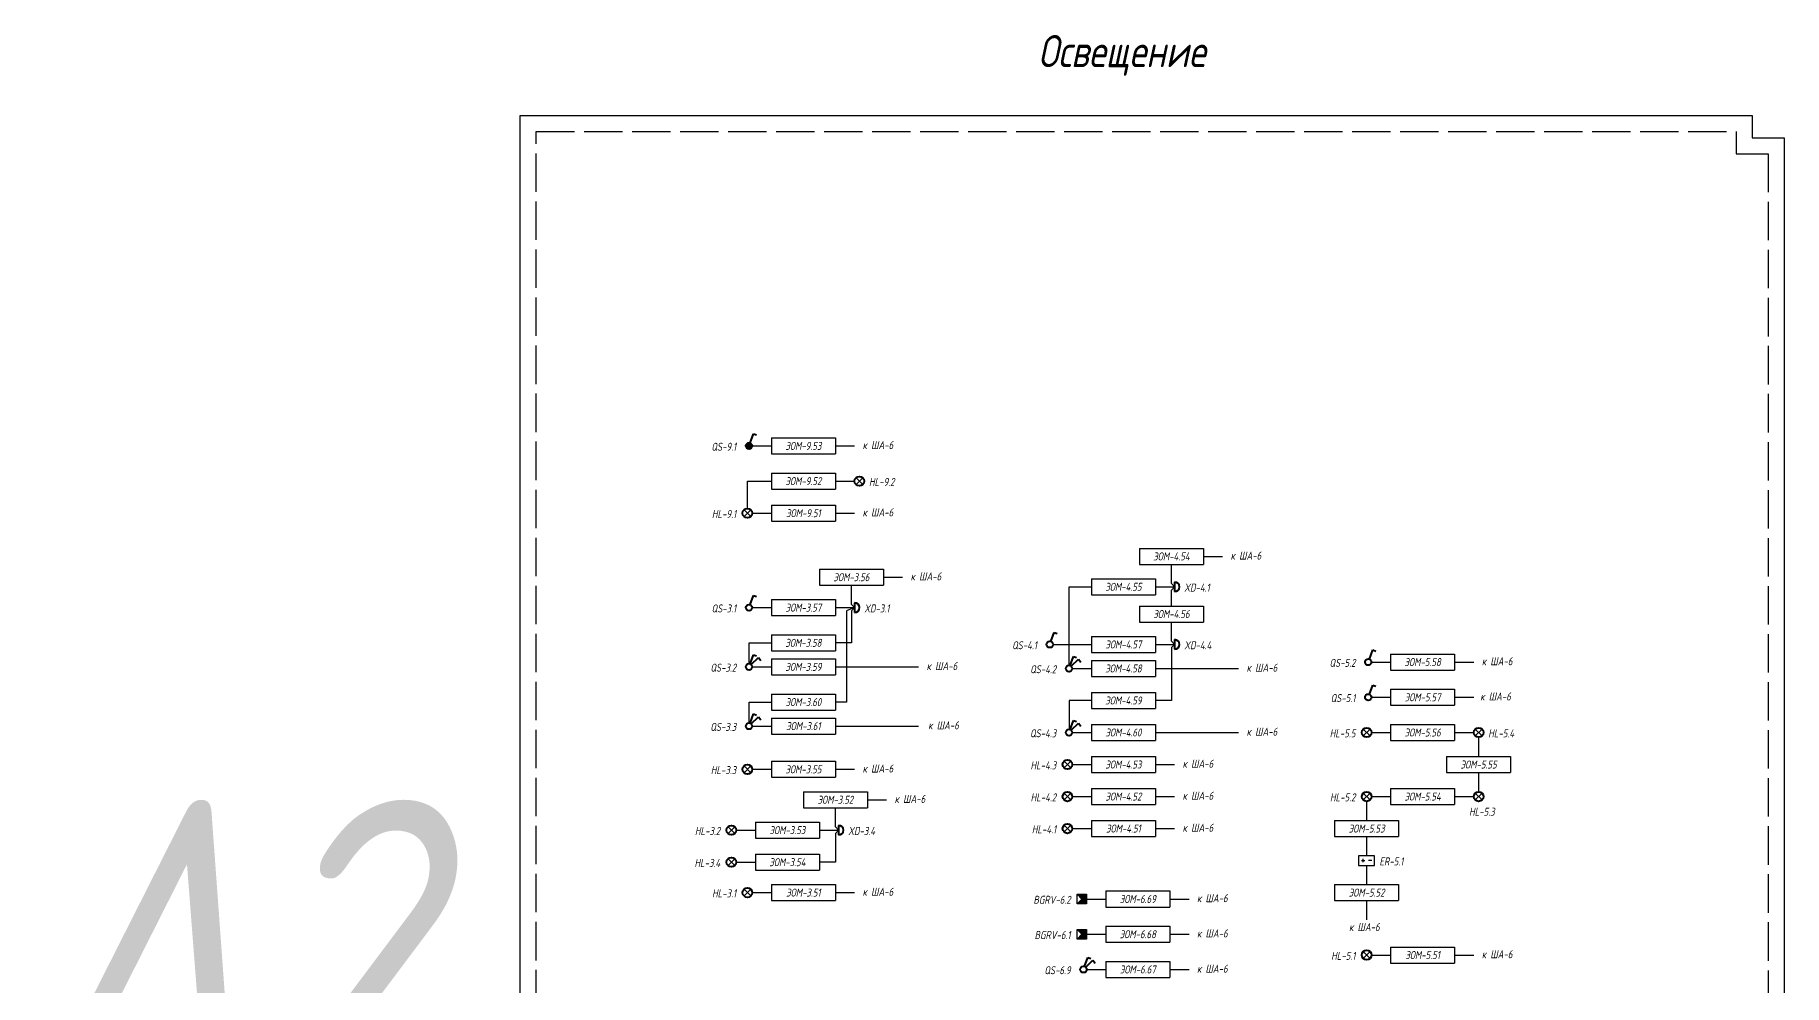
# Model space of a CAD drawing. Header units: millimetres. Extents: x -1048 to 3005, y -1068 to 487.
# Drawn here: x -338 to 209, y -756 to -459 of the extents above; entities that cross this region are included whole.
import ezdxf
from ezdxf.enums import TextEntityAlignment as Align

# ---------------------------------------------------------------- set-up
doc = ezdxf.new("R2010")
doc.units = ezdxf.units.MM
doc.linetypes.add('ACAD_ISO02W100', pattern=[15, 12, -3])
doc.layers.add('noprint', color=2, linetype='Continuous', plot=False)
doc.styles.get("Standard").update_dxf_attribs({"font": 'arial.ttf'})
doc.styles.add('ГОСТ-ISOCPEUR', font='isocpeui.ttf', dxfattribs={"width": 0.8})
doc.linetypes.add('12V', pattern='A,12.7,-5.08,["12V",Standard,S=2.54,R=0,X=-2.54,Y=-1.27],-5.08', length=22.86)
doc.linetypes.add('220V_LINE', pattern='A,0.2,-0.05,["~220V",Standard,S=0.1,R=0,X=0,Y=-0.05],-0.4,0.1', length=0.75)

# ---------------------------------------------------------------- blocks, each defined once
blk = doc.blocks.new('*T155')
at = {"color": 0, "lineweight": -2}
for p, q in [((0, 0), (20, 0)), ((0, 0), (0, -5)), ((20, 0), (20, -5)), ((0, -5), (20, -5))]:
    blk.add_line(p, q, dxfattribs=at)
at = {"color": 0, "insert": (10, -2.5), "char_height": 2.5, "width": 19, "attachment_point": 5, "style": 'ГОСТ-ISOCPEUR'}
blk.add_mtext('{ЭОМ-3.51}', dxfattribs=at)
blk = doc.blocks.new('коробка коммутационная')
at = {"color": 0, "lineweight": -2}
blk.add_line((0, 3), (0, 0), dxfattribs=at)
blk.add_arc((0, 1.5), 1.5, 270, 90, dxfattribs=at)
blk = doc.blocks.new('*T156')
at = {"color": 0, "lineweight": -2}
for p, q in [((0, 0), (20, 0)), ((0, 0), (0, -5)), ((20, 0), (20, -5)), ((0, -5), (20, -5))]:
    blk.add_line(p, q, dxfattribs=at)
at = {"color": 0, "insert": (10, -2.5), "char_height": 2.5, "width": 19, "attachment_point": 5, "style": 'ГОСТ-ISOCPEUR'}
blk.add_mtext('{ЭОМ-3.52}', dxfattribs=at)
blk = doc.blocks.new('*T157')
at = {"color": 0, "lineweight": -2}
for p, q in [((0, 0), (20, 0)), ((0, 0), (0, -5)), ((20, 0), (20, -5)), ((0, -5), (20, -5))]:
    blk.add_line(p, q, dxfattribs=at)
at = {"color": 0, "insert": (10, -2.5), "char_height": 2.5, "width": 19, "attachment_point": 5, "style": 'ГОСТ-ISOCPEUR'}
blk.add_mtext('{ЭОМ-3.53}', dxfattribs=at)
blk = doc.blocks.new('*T158')
at = {"color": 0, "lineweight": -2}
for p, q in [((0, 0), (20, 0)), ((0, 0), (0, -5)), ((20, 0), (20, -5)), ((0, -5), (20, -5))]:
    blk.add_line(p, q, dxfattribs=at)
at = {"color": 0, "insert": (10, -2.5), "char_height": 2.5, "width": 19, "attachment_point": 5, "style": 'ГОСТ-ISOCPEUR'}
blk.add_mtext('{ЭОМ-3.54}', dxfattribs=at)
blk = doc.blocks.new('*T159')
at = {"color": 0, "lineweight": -2}
for p, q in [((0, 0), (20, 0)), ((0, 0), (0, -5)), ((20, 0), (20, -5)), ((0, -5), (20, -5))]:
    blk.add_line(p, q, dxfattribs=at)
at = {"color": 0, "insert": (10, -2.5), "char_height": 2.5, "width": 19, "attachment_point": 5, "style": 'ГОСТ-ISOCPEUR'}
blk.add_mtext('{ЭОМ-3.55}', dxfattribs=at)
blk = doc.blocks.new('кнопка 1')
at = {"color": 0, "lineweight": -2}
for p, q in [((0.35, 0.94), (1.39, 3.78)), ((1.39, 3.78), (2.34, 3.45))]:
    blk.add_line(p, q, dxfattribs=at)
blk.add_circle((0, 0), 1, dxfattribs=at)
blk = doc.blocks.new('*T160')
at = {"color": 0, "lineweight": -2}
for p, q in [((0, 0), (20, 0)), ((0, 0), (0, -5)), ((20, 0), (20, -5)), ((0, -5), (20, -5))]:
    blk.add_line(p, q, dxfattribs=at)
at = {"color": 0, "insert": (10, -2.5), "char_height": 2.5, "width": 19, "attachment_point": 5, "style": 'ГОСТ-ISOCPEUR'}
blk.add_mtext('{ЭОМ-3.57}', dxfattribs=at)
blk = doc.blocks.new('*T161')
at = {"color": 0, "lineweight": -2}
for p, q in [((0, 0), (20, 0)), ((0, 0), (0, -5)), ((20, 0), (20, -5)), ((0, -5), (20, -5))]:
    blk.add_line(p, q, dxfattribs=at)
at = {"color": 0, "insert": (10, -2.5), "char_height": 2.5, "width": 19, "attachment_point": 5, "style": 'ГОСТ-ISOCPEUR'}
blk.add_mtext('{ЭОМ-3.59}', dxfattribs=at)
blk = doc.blocks.new('кнопка 2')
at = {"color": 0, "lineweight": -2}
for p, q in [((0.35, 0.94), (1.39, 3.78)), ((0.71, 0.71), (2.93, 2.93)), ((1.39, 3.78), (2.34, 3.45)), ((2.93, 2.93), (3.66, 2))]:
    blk.add_line(p, q, dxfattribs=at)
blk.add_circle((0, 0), 1, dxfattribs=at)
blk = doc.blocks.new('*T162')
at = {"color": 0, "lineweight": -2}
for p, q in [((0, 0), (20, 0)), ((0, 0), (0, -5)), ((20, 0), (20, -5)), ((0, -5), (20, -5))]:
    blk.add_line(p, q, dxfattribs=at)
at = {"color": 0, "insert": (10, -2.5), "char_height": 2.5, "width": 19, "attachment_point": 5, "style": 'ГОСТ-ISOCPEUR'}
blk.add_mtext('{ЭОМ-3.56}', dxfattribs=at)
blk = doc.blocks.new('*T164')
at = {"color": 0, "lineweight": -2}
for p, q in [((0, 0), (20, 0)), ((0, 0), (0, -5)), ((20, 0), (20, -5)), ((0, -5), (20, -5))]:
    blk.add_line(p, q, dxfattribs=at)
at = {"color": 0, "insert": (10, -2.5), "char_height": 2.5, "width": 19, "attachment_point": 5, "style": 'ГОСТ-ISOCPEUR'}
blk.add_mtext('{ЭОМ-3.58}', dxfattribs=at)
blk = doc.blocks.new('*T165')
at = {"color": 0, "lineweight": -2}
for p, q in [((0, 0), (20, 0)), ((0, 0), (0, -5)), ((20, 0), (20, -5)), ((0, -5), (20, -5))]:
    blk.add_line(p, q, dxfattribs=at)
at = {"color": 0, "insert": (10, -2.5), "char_height": 2.5, "width": 19, "attachment_point": 5, "style": 'ГОСТ-ISOCPEUR'}
blk.add_mtext('{ЭОМ-3.61}', dxfattribs=at)
blk = doc.blocks.new('*T166')
at = {"color": 0, "lineweight": -2}
for p, q in [((0, 0), (20, 0)), ((0, 0), (0, -5)), ((20, 0), (20, -5)), ((0, -5), (20, -5))]:
    blk.add_line(p, q, dxfattribs=at)
at = {"color": 0, "insert": (10, -2.5), "char_height": 2.5, "width": 19, "attachment_point": 5, "style": 'ГОСТ-ISOCPEUR'}
blk.add_mtext('{ЭОМ-3.60}', dxfattribs=at)
blk = doc.blocks.new('*T167')
at = {"color": 0, "lineweight": -2}
for p, q in [((0, 0), (20, 0)), ((0, 0), (0, -5)), ((20, 0), (20, -5)), ((0, -5), (20, -5))]:
    blk.add_line(p, q, dxfattribs=at)
at = {"color": 0, "insert": (10, -2.5), "char_height": 2.5, "width": 19, "attachment_point": 5, "style": 'ГОСТ-ISOCPEUR'}
blk.add_mtext('{ЭОМ-9.51}', dxfattribs=at)
blk = doc.blocks.new('*T168')
at = {"color": 0, "lineweight": -2}
for p, q in [((0, 0), (20, 0)), ((0, 0), (0, -5)), ((20, 0), (20, -5)), ((0, -5), (20, -5))]:
    blk.add_line(p, q, dxfattribs=at)
at = {"color": 0, "insert": (10, -2.5), "char_height": 2.5, "width": 19, "attachment_point": 5, "style": 'ГОСТ-ISOCPEUR'}
blk.add_mtext('{ЭОМ-9.52}', dxfattribs=at)
blk = doc.blocks.new('*T169')
at = {"color": 0, "lineweight": -2}
for p, q in [((0, 0), (20, 0)), ((0, 0), (0, -5)), ((20, 0), (20, -5)), ((0, -5), (20, -5))]:
    blk.add_line(p, q, dxfattribs=at)
at = {"color": 0, "insert": (10, -2.5), "char_height": 2.5, "width": 19, "attachment_point": 5, "style": 'ГОСТ-ISOCPEUR'}
blk.add_mtext('{ЭОМ-9.53}', dxfattribs=at)
blk = doc.blocks.new('кнопка 1 открытая IP44')
at = {"lineweight": -2}
blk.add_hatch(color=0, dxfattribs=at).paths.add_polyline_path([(-1, 0, 1), (1, 0, 1)])
at = {"color": 0, "lineweight": -2}
for p, q in [((0.35, 0.94), (1.39, 3.78)), ((1.39, 3.78), (2.34, 3.45))]:
    blk.add_line(p, q, dxfattribs=at)
blk.add_circle((0, 0), 1, dxfattribs=at)
blk = doc.blocks.new('*T170')
at = {"color": 0, "lineweight": -2}
for p, q in [((0, 0), (20, 0)), ((0, 0), (0, -5)), ((20, 0), (20, -5)), ((0, -5), (20, -5))]:
    blk.add_line(p, q, dxfattribs=at)
at = {"color": 0, "insert": (10, -2.5), "char_height": 2.5, "width": 19, "attachment_point": 5, "style": 'ГОСТ-ISOCPEUR'}
blk.add_mtext('{ЭОМ-4.51}', dxfattribs=at)
blk = doc.blocks.new('*T171')
at = {"color": 0, "lineweight": -2}
for p, q in [((0, 0), (20, 0)), ((0, 0), (0, -5)), ((20, 0), (20, -5)), ((0, -5), (20, -5))]:
    blk.add_line(p, q, dxfattribs=at)
at = {"color": 0, "insert": (10, -2.5), "char_height": 2.5, "width": 19, "attachment_point": 5, "style": 'ГОСТ-ISOCPEUR'}
blk.add_mtext('{ЭОМ-4.52}', dxfattribs=at)
blk = doc.blocks.new('*T172')
at = {"color": 0, "lineweight": -2}
for p, q in [((0, 0), (20, 0)), ((0, 0), (0, -5)), ((20, 0), (20, -5)), ((0, -5), (20, -5))]:
    blk.add_line(p, q, dxfattribs=at)
at = {"color": 0, "insert": (10, -2.5), "char_height": 2.5, "width": 19, "attachment_point": 5, "style": 'ГОСТ-ISOCPEUR'}
blk.add_mtext('{ЭОМ-4.53}', dxfattribs=at)
blk = doc.blocks.new('*T173')
at = {"color": 0, "lineweight": -2}
for p, q in [((0, 0), (20, 0)), ((0, 0), (0, -5)), ((20, 0), (20, -5)), ((0, -5), (20, -5))]:
    blk.add_line(p, q, dxfattribs=at)
at = {"color": 0, "insert": (10, -2.5), "char_height": 2.5, "width": 19, "attachment_point": 5, "style": 'ГОСТ-ISOCPEUR'}
blk.add_mtext('{ЭОМ-4.58}', dxfattribs=at)
blk = doc.blocks.new('*T174')
at = {"color": 0, "lineweight": -2}
for p, q in [((0, 0), (20, 0)), ((0, 0), (0, -5)), ((20, 0), (20, -5)), ((0, -5), (20, -5))]:
    blk.add_line(p, q, dxfattribs=at)
at = {"color": 0, "insert": (10, -2.5), "char_height": 2.5, "width": 19, "attachment_point": 5, "style": 'ГОСТ-ISOCPEUR'}
blk.add_mtext('{ЭОМ-4.54}', dxfattribs=at)
blk = doc.blocks.new('*T175')
at = {"color": 0, "lineweight": -2}
for p, q in [((0, 0), (20, 0)), ((0, 0), (0, -5)), ((20, 0), (20, -5)), ((0, -5), (20, -5))]:
    blk.add_line(p, q, dxfattribs=at)
at = {"color": 0, "insert": (10, -2.5), "char_height": 2.5, "width": 19, "attachment_point": 5, "style": 'ГОСТ-ISOCPEUR'}
blk.add_mtext('{ЭОМ-4.56}', dxfattribs=at)
blk = doc.blocks.new('*T176')
at = {"color": 0, "lineweight": -2}
for p, q in [((0, 0), (20, 0)), ((0, 0), (0, -5)), ((20, 0), (20, -5)), ((0, -5), (20, -5))]:
    blk.add_line(p, q, dxfattribs=at)
at = {"color": 0, "insert": (10, -2.5), "char_height": 2.5, "width": 19, "attachment_point": 5, "style": 'ГОСТ-ISOCPEUR'}
blk.add_mtext('{ЭОМ-4.57}', dxfattribs=at)
blk = doc.blocks.new('*T177')
at = {"color": 0, "lineweight": -2}
for p, q in [((0, 0), (20, 0)), ((0, 0), (0, -5)), ((20, 0), (20, -5)), ((0, -5), (20, -5))]:
    blk.add_line(p, q, dxfattribs=at)
at = {"color": 0, "insert": (10, -2.5), "char_height": 2.5, "width": 19, "attachment_point": 5, "style": 'ГОСТ-ISOCPEUR'}
blk.add_mtext('{ЭОМ-4.55}', dxfattribs=at)
blk = doc.blocks.new('*T178')
at = {"color": 0, "lineweight": -2}
for p, q in [((0, 0), (20, 0)), ((0, 0), (0, -5)), ((20, 0), (20, -5)), ((0, -5), (20, -5))]:
    blk.add_line(p, q, dxfattribs=at)
at = {"color": 0, "insert": (10, -2.5), "char_height": 2.5, "width": 19, "attachment_point": 5, "style": 'ГОСТ-ISOCPEUR'}
blk.add_mtext('{ЭОМ-4.60}', dxfattribs=at)
blk = doc.blocks.new('*T207')
at = {"color": 0, "lineweight": -2}
for p, q in [((0, 0), (20, 0)), ((0, 0), (0, -5)), ((20, 0), (20, -5)), ((0, -5), (20, -5))]:
    blk.add_line(p, q, dxfattribs=at)
at = {"color": 0, "insert": (10, -2.5), "char_height": 2.5, "width": 19, "attachment_point": 5, "style": 'ГОСТ-ISOCPEUR'}
blk.add_mtext('{ЭОМ-5.51}', dxfattribs=at)
blk = doc.blocks.new('ИП')
at = {"color": 0}
for p, q in [((0.86, 1.5), (1.91, 1.5)), ((1.38, 0.97), (1.38, 2.03)), ((4.14, 1.5), (3.09, 1.5))]:
    blk.add_line(p, q, dxfattribs=at)
blk.add_lwpolyline([(0, 0), (5, 0), (5, 3), (0, 3)], close=True, dxfattribs=at)
blk = doc.blocks.new('*T208')
at = {"color": 0, "lineweight": -2}
for p, q in [((0, 0), (20, 0)), ((0, 0), (0, -5)), ((20, 0), (20, -5)), ((0, -5), (20, -5))]:
    blk.add_line(p, q, dxfattribs=at)
at = {"color": 0, "insert": (10, -2.5), "char_height": 2.5, "width": 19, "attachment_point": 5, "style": 'ГОСТ-ISOCPEUR'}
blk.add_mtext('{ЭОМ-5.53}', dxfattribs=at)
blk = doc.blocks.new('*T209')
at = {"color": 0, "lineweight": -2}
for p, q in [((0, 0), (20, 0)), ((0, 0), (0, -5)), ((20, 0), (20, -5)), ((0, -5), (20, -5))]:
    blk.add_line(p, q, dxfattribs=at)
at = {"color": 0, "insert": (10, -2.5), "char_height": 2.5, "width": 19, "attachment_point": 5, "style": 'ГОСТ-ISOCPEUR'}
blk.add_mtext('{ЭОМ-5.52}', dxfattribs=at)
blk = doc.blocks.new('*T210')
at = {"color": 0, "lineweight": -2}
for p, q in [((0, 0), (20, 0)), ((0, 0), (0, -5)), ((20, 0), (20, -5)), ((0, -5), (20, -5))]:
    blk.add_line(p, q, dxfattribs=at)
at = {"color": 0, "insert": (10, -2.5), "char_height": 2.5, "width": 19, "attachment_point": 5, "style": 'ГОСТ-ISOCPEUR'}
blk.add_mtext('{ЭОМ-5.54}', dxfattribs=at)
blk = doc.blocks.new('*T213')
at = {"color": 0, "lineweight": -2}
for p, q in [((0, 0), (20, 0)), ((0, 0), (0, -5)), ((20, 0), (20, -5)), ((0, -5), (20, -5))]:
    blk.add_line(p, q, dxfattribs=at)
at = {"color": 0, "insert": (10, -2.5), "char_height": 2.5, "width": 19, "attachment_point": 5, "style": 'ГОСТ-ISOCPEUR'}
blk.add_mtext('{ЭОМ-5.55}', dxfattribs=at)
blk = doc.blocks.new('*T214')
at = {"color": 0, "lineweight": -2}
for p, q in [((0, 0), (20, 0)), ((0, 0), (0, -5)), ((20, 0), (20, -5)), ((0, -5), (20, -5))]:
    blk.add_line(p, q, dxfattribs=at)
at = {"color": 0, "insert": (10, -2.5), "char_height": 2.5, "width": 19, "attachment_point": 5, "style": 'ГОСТ-ISOCPEUR'}
blk.add_mtext('{ЭОМ-5.56}', dxfattribs=at)
blk = doc.blocks.new('*T249')
at = {"color": 0, "lineweight": -2}
for p, q in [((0, 0), (20, 0)), ((0, 0), (0, -5)), ((20, 0), (20, -5)), ((0, -5), (20, -5))]:
    blk.add_line(p, q, dxfattribs=at)
at = {"color": 0, "insert": (10, -2.5), "char_height": 2.5, "width": 19, "attachment_point": 5, "style": 'ГОСТ-ISOCPEUR'}
blk.add_mtext('{ЭОМ-4.59}', dxfattribs=at)
blk = doc.blocks.new('*T250')
at = {"color": 0, "lineweight": -2}
for p, q in [((0, 0), (20, 0)), ((0, 0), (0, -5)), ((20, 0), (20, -5)), ((0, -5), (20, -5))]:
    blk.add_line(p, q, dxfattribs=at)
at = {"color": 0, "insert": (10, -2.5), "char_height": 2.5, "width": 19, "attachment_point": 5, "style": 'ГОСТ-ISOCPEUR'}
blk.add_mtext('{ЭОМ-5.57}', dxfattribs=at)
blk = doc.blocks.new('*T251')
at = {"color": 0, "lineweight": -2}
for p, q in [((0, 0), (20, 0)), ((0, 0), (0, -5)), ((20, 0), (20, -5)), ((0, -5), (20, -5))]:
    blk.add_line(p, q, dxfattribs=at)
at = {"color": 0, "insert": (10, -2.5), "char_height": 2.5, "width": 19, "attachment_point": 5, "style": 'ГОСТ-ISOCPEUR'}
blk.add_mtext('{ЭОМ-5.58}', dxfattribs=at)
blk = doc.blocks.new('*T252')
at = {"color": 0, "lineweight": -2}
for p, q in [((0, 0), (20, 0)), ((0, 0), (0, -5)), ((20, 0), (20, -5)), ((0, -5), (20, -5))]:
    blk.add_line(p, q, dxfattribs=at)
at = {"color": 0, "insert": (10, -2.5), "char_height": 2.5, "width": 19, "attachment_point": 5, "style": 'ГОСТ-ISOCPEUR'}
blk.add_mtext('{ЭОМ-6.67}', dxfattribs=at)
blk = doc.blocks.new('Охранный датчик')
at = {"lineweight": -2}
blk.add_hatch(color=0, dxfattribs=at).paths.add_polyline_path([(1.5, 1.5), (3, 3), (0, 3), (0, 0), (3, 0)])
at = {"color": 0, "lineweight": -2}
for p, q in [((3, 3), (1.5, 1.5)), ((1.5, 1.5), (3, 0))]:
    blk.add_line(p, q, dxfattribs=at)
blk.add_lwpolyline([(3, 0), (0, 0), (0, 3), (3, 3)], close=True, dxfattribs=at)
blk = doc.blocks.new('*T254')
at = {"color": 0, "lineweight": -2}
for p, q in [((0, 0), (20, 0)), ((0, 0), (0, -5)), ((20, 0), (20, -5)), ((0, -5), (20, -5))]:
    blk.add_line(p, q, dxfattribs=at)
at = {"color": 0, "insert": (10, -2.5), "char_height": 2.5, "width": 19, "attachment_point": 5, "style": 'ГОСТ-ISOCPEUR'}
blk.add_mtext('{ЭОМ-6.68}', dxfattribs=at)
blk = doc.blocks.new('*T255')
at = {"color": 0, "lineweight": -2}
for p, q in [((0, 0), (20, 0)), ((0, 0), (0, -5)), ((20, 0), (20, -5)), ((0, -5), (20, -5))]:
    blk.add_line(p, q, dxfattribs=at)
at = {"color": 0, "insert": (10, -2.5), "char_height": 2.5, "width": 19, "attachment_point": 5, "style": 'ГОСТ-ISOCPEUR'}
blk.add_mtext('{ЭОМ-6.69}', dxfattribs=at)

msp = doc.modelspace()

# ---------------------------------------------------------------- linework, layer by layer
at = {"linetype": '220V_LINE', "ltscale": 8}
for p, q in [((-113.5, -587.34), (-107.5, -587.34)), ((-87.5, -587.34), (-81.5, -587.34)), ((-87.5, -598.34), (-81.5, -598.34)), ((-113.5, -608.34), (-107.5, -608.34)), ((-87.5, -608.34), (-81.5, -608.34)), ((27.5, -621.84), (33.5, -621.84)), ((-72.5, -628.34), (-66.5, -628.34)), ((12.5, -631.34), (18.5, -631.34)), ((-113.5, -637.84), (-107.5, -637.84)), ((-87.5, -637.84), (-81.5, -637.84)), ((-19.5, -649.34), (-7.5, -649.34)), ((12.5, -649.34), (18.5, -649.34)), ((80, -654.84), (86, -654.84)), ((106, -654.84), (112, -654.84)), ((-113.5, -656.34), (-107.5, -656.34)), ((-87.5, -656.34), (-61.5, -656.34)), ((-13.5, -656.84), (-7.5, -656.84)), ((12.5, -656.84), (38.5, -656.84)), ((80, -665.84), (86, -665.84)), ((106, -665.84), (112, -665.84)), ((-113.5, -674.84), (-107.5, -674.84)), ((-87.5, -674.84), (-61.5, -674.84)), ((-13.5, -676.84), (-7.5, -676.84)), ((12.5, -676.84), (38.5, -676.84)), ((-113.5, -688.34), (-107.5, -688.34)), ((-87.5, -688.34), (-81.5, -688.34)), ((-13.5, -686.84), (-7.5, -686.84)), ((12.5, -686.84), (18.5, -686.84)), ((-77.5, -697.84), (-71.5, -697.84)), ((-13.5, -696.84), (-7.5, -696.84)), ((12.5, -696.84), (18.5, -696.84)), ((-118.5, -707.34), (-112.5, -707.34)), ((-92.5, -707.34), (-86.5, -707.34)), ((-13.5, -706.84), (-7.5, -706.84)), ((12.5, -706.84), (18.5, -706.84)), ((-118.5, -717.34), (-112.5, -717.34)), ((78.5, -718.34), (78.5, -724.34)), ((-113.5, -726.84), (-107.5, -726.84)), ((-87.5, -726.84), (-81.5, -726.84)), ((-9, -728.84), (-3, -728.84)), ((17, -728.84), (23, -728.84)), ((78.5, -729.34), (78.5, -735.34)), ((-9, -739.84), (-3, -739.84)), ((17, -739.84), (23, -739.84)), ((80, -746.34), (86, -746.34)), ((106, -746.34), (112, -746.34)), ((-9, -750.84), (-3, -750.84)), ((17, -750.84), (23, -750.84))]:
    msp.add_line(p, q, dxfattribs=at)
at = {"color": 3}
for p, q in [((-78.94, -599.4), (-81.06, -597.28)), ((-81.06, -599.4), (-78.94, -597.28)), ((-113.94, -609.4), (-116.06, -607.28)), ((-116.06, -609.4), (-113.94, -607.28)), ((79.56, -677.9), (77.44, -675.78)), ((77.44, -677.9), (79.56, -675.78)), ((114.56, -677.9), (112.44, -675.78)), ((112.44, -677.9), (114.56, -675.78)), ((-113.94, -689.4), (-116.06, -687.28)), ((-116.06, -689.4), (-113.94, -687.28)), ((-13.94, -687.9), (-16.06, -685.78)), ((-16.06, -687.9), (-13.94, -685.78)), ((-13.94, -697.9), (-16.06, -695.78)), ((-16.06, -697.9), (-13.94, -695.78)), ((79.56, -697.9), (77.44, -695.78)), ((77.44, -697.9), (79.56, -695.78)), ((114.56, -697.9), (112.44, -695.78)), ((112.44, -697.9), (114.56, -695.78)), ((-118.94, -708.4), (-121.06, -706.28)), ((-121.06, -708.4), (-118.94, -706.28)), ((-13.94, -707.9), (-16.06, -705.78)), ((-16.06, -707.9), (-13.94, -705.78)), ((-118.94, -718.4), (-121.06, -716.28)), ((-121.06, -718.4), (-118.94, -716.28)), ((-113.94, -727.9), (-116.06, -725.78)), ((-116.06, -727.9), (-113.94, -725.78)), ((79.56, -747.4), (77.44, -745.28)), ((77.44, -747.4), (79.56, -745.28))]:
    msp.add_line(p, q, dxfattribs=at)
at = {"linetype": '12V', "ltscale": 0.25}
for p, q in [((80, -676.84), (86, -676.84)), ((106, -676.84), (112, -676.84)), ((113.5, -678.34), (113.5, -684.34)), ((113.5, -689.34), (113.5, -695.34)), ((78.5, -698.34), (78.5, -704.34)), ((80, -696.84), (86, -696.84)), ((106, -696.84), (112, -696.84)), ((78.5, -709.34), (78.5, -715.34))]:
    msp.add_line(p, q, dxfattribs=at)
at = {"linetype": '220V_LINE', "ltscale": 8, "flags": 128}
for points in [[(-115, -606.84), (-115, -598.34), (-107.5, -598.34)], [(18.5, -631.34), (17.5, -630.34), (17.5, -624.34)], [(-81.5, -637.84), (-82.5, -636.84), (-82.5, -630.84)], [(-14.5, -655.84), (-14.5, -631.34), (-7.5, -631.34)], [(17.5, -637.34), (17.5, -632.34), (18.5, -631.34)], [(-81.5, -637.84), (-82.5, -638.84), (-82.5, -648.84), (-87.5, -648.84)], [(-81.5, -637.84), (-84, -638.84), (-84, -667.34), (-87.5, -667.34)], [(18.5, -649.34), (17.5, -648.34), (17.5, -642.34)], [(-114.5, -655.34), (-114.5, -648.84), (-107.5, -648.84)], [(18.5, -649.34), (17.5, -650.34), (17.5, -666.84), (12.5, -666.84)], [(-114.5, -673.84), (-114.5, -667.34), (-107.5, -667.34)], [(-7.5, -666.84), (-14.5, -666.84), (-14.5, -675.84)], [(-86.5, -707.34), (-87.5, -706.34), (-87.5, -700.34)], [(-86.5, -707.34), (-87.5, -708.34), (-87.5, -717.34), (-92.5, -717.34)]]:
    msp.add_lwpolyline(points, dxfattribs=at)
at = {"color": 3, "lineweight": 40}
for centre in [(-80, -598.34), (-115, -608.34), (78.5, -676.84), (113.5, -676.84), (-115, -688.34), (-15, -686.84), (-15, -696.84), (78.5, -696.84), (113.5, -696.84), (-120, -707.34), (-15, -706.84), (-120, -717.34), (-115, -726.84), (78.5, -746.34)]:
    msp.add_circle(centre, 1.5, dxfattribs=at)
at = {"layer": 'noprint'}
msp.add_lwpolyline([(-186, -484.12), (198.92, -484.12), (198.92, -491.12), (208.92, -491.12), (208.92, -1013), (23.92, -1013), (23.92, -1068), (-186, -1068)], close=True, dxfattribs=at)
at = {"layer": 'noprint', "linetype": 'ACAD_ISO02W100'}
msp.add_lwpolyline([(-181, -489.12), (193.92, -489.12), (193.92, -496.12), (203.92, -496.12), (203.92, -1008), (18.92, -1008), (18.92, -1063), (-181, -1063)], close=True, dxfattribs=at)

# ---------------------------------------------------------------- block references
at = {"color": 3, "lineweight": 40}
for name, p in [('кнопка 1 открытая IP44', (-114.5, -587.34)), ('кнопка 1', (-114.5, -637.84)), ('кнопка 1', (-20.5, -649.34)), ('кнопка 2', (-114.5, -656.34)), ('кнопка 2', (-14.5, -656.84)), ('кнопка 1', (79, -654.84)), ('кнопка 1', (79, -665.84)), ('кнопка 2', (-114.5, -674.84)), ('кнопка 2', (-14.5, -676.84)), ('кнопка 2', (-10, -750.84))]:
    msp.add_blockref(name, p, dxfattribs=at)
for name, p in [('*T169', (-107.5, -584.84)), ('*T168', (-107.5, -595.84)), ('*T167', (-107.5, -605.84)), ('*T174', (7.5, -619.34)), ('*T162', (-92.5, -625.84)), ('*T177', (-7.5, -628.84)), ('*T160', (-107.5, -635.34)), ('*T175', (7.5, -637.34)), ('*T164', (-107.5, -646.34)), ('*T176', (-7.5, -646.84)), ('*T161', (-107.5, -653.84)), ('*T173', (-7.5, -654.34)), ('*T251', (86, -652.34)), ('*T166', (-107.5, -664.84)), ('*T249', (-7.5, -664.34)), ('*T250', (86, -663.34)), ('*T165', (-107.5, -672.34)), ('*T178', (-7.5, -674.34)), ('*T214', (86, -674.34)), ('*T159', (-107.5, -685.84)), ('*T172', (-7.5, -684.34)), ('*T213', (103.5, -684.34)), ('*T156', (-97.5, -695.34)), ('*T171', (-7.5, -694.34)), ('*T210', (86, -694.34)), ('*T157', (-112.5, -704.84)), ('*T170', (-7.5, -704.34)), ('*T208', (68.5, -704.34)), ('*T158', (-112.5, -714.84)), ('*T155', (-107.5, -724.34)), ('*T255', (-3, -726.34)), ('*T209', (68.5, -724.34)), ('*T254', (-3, -737.34)), ('*T252', (-3, -748.34)), ('*T207', (86, -743.84))]:
    msp.add_blockref(name, p)
at = {"lineweight": 40}
for name, p in [('коробка коммутационная', (18.5, -632.84)), ('коробка коммутационная', (-81.5, -639.34)), ('коробка коммутационная', (18.5, -650.84)), ('коробка коммутационная', (-86.5, -708.84)), ('ИП', (76, -718.34))]:
    msp.add_blockref(name, p, dxfattribs=at)
at = {"color": 1, "rotation": 180}
for p in [(-9, -727.34), (-9, -738.34)]:
    msp.add_blockref('Охранный датчик', p, dxfattribs=at)

# ---------------------------------------------------------------- texts
at = {"style": 'ГОСТ-ISOCPEUR', "width": 0.8}
for s, p in [('QS-9.1', (-118.5, -588.84)), ('HL-9.1', (-118.5, -609.84)), ('QS-3.1', (-118.5, -639.34)), ('QS-4.1', (-24.5, -650.84)), ('QS-3.2', (-118.5, -657.84)), ('QS-4.2', (-18.5, -658.34)), ('QS-5.2', (75, -656.34)), ('QS-5.1', (75, -667.34)), ('QS-3.3', (-118.5, -676.34)), ('QS-4.3', (-18.5, -678.34)), ('HL-5.5', (75, -678.34)), ('HL-3.3', (-118.5, -689.84)), ('HL-4.3', (-18.5, -688.34)), ('HL-4.2', (-18.5, -698.34)), ('HL-5.2', (75, -698.34)), ('HL-5.3', (118.5, -702.84)), ('HL-3.2', (-123.5, -708.84)), ('HL-4.1', (-18.5, -708.34)), ('HL-3.4', (-123.5, -718.84)), ('HL-3.1', (-118.5, -728.34)), ('BGRV-6.2', (-14, -730.34)), ('BGRV-6.1', (-14, -741.34)), ('HL-5.1', (75, -747.84)), ('QS-6.9', (-14, -752.34))]:
    msp.add_text(s, height=2.5, dxfattribs=at).set_placement(p, align=Align.RIGHT)
for s, p in [('к ША-6', (-79, -588.34)), ('HL-9.2', (-77, -599.84)), ('к ША-6', (-79, -609.34)), ('к ША-6', (36, -622.84)), ('к ША-6', (-64, -629.34)), ('XD-4.1', (21.5, -632.84)), ('XD-3.1', (-78.5, -639.34)), ('XD-4.4', (21.5, -650.84)), ('к ША-6', (-59, -657.34)), ('к ША-6', (41, -657.84)), ('к ША-6', (114.5, -655.84)), ('к ША-6', (114, -666.84)), ('к ША-6', (-58.5, -675.84)), ('к ША-6', (41, -677.84)), ('HL-5.4', (116.5, -678.34)), ('к ША-6', (-79, -689.34)), ('к ША-6', (21, -687.84)), ('к ША-6', (-69, -698.84)), ('к ША-6', (21, -697.84)), ('XD-3.4', (-83.5, -708.84)), ('к ША-6', (21, -707.84)), ('ER-5.1', (82.5, -718.34)), ('к ША-6', (-79, -727.84)), ('к ША-6', (25.5, -729.84)), ('к ША-6', (73, -738.84)), ('к ША-6', (25.5, -740.84)), ('к ША-6', (114.5, -747.34)), ('к ША-6', (25.5, -751.84))]:
    msp.add_text(s, height=2.5, dxfattribs=at).set_placement(p)
at = {"layer": 'noprint', "style": 'ГОСТ-ISOCPEUR', "width": 0.8}
msp.add_text('Освещение', height=10, dxfattribs=at).set_placement((28.17, -469.04), align=Align.RIGHT)
msp.add_text('А2', height=100, dxfattribs=at).set_placement((-343.3, -797.86))

doc.saveas('drawing.dxf')
